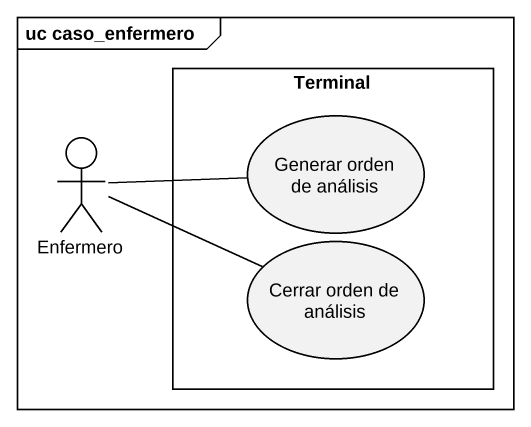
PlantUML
@startuml
mainframe uc caso_enfermero
rectangle Terminal {
  usecase "Generar orden de análisis" as Generar_orden_de_análisis
  usecase "Cerrar orden de análisis" as Cerrar_orden_de_análisis
}
actor Enfermero
Enfermero -right- Generar_orden_de_análisis
Enfermero -right- Cerrar_orden_de_análisis
@enduml
